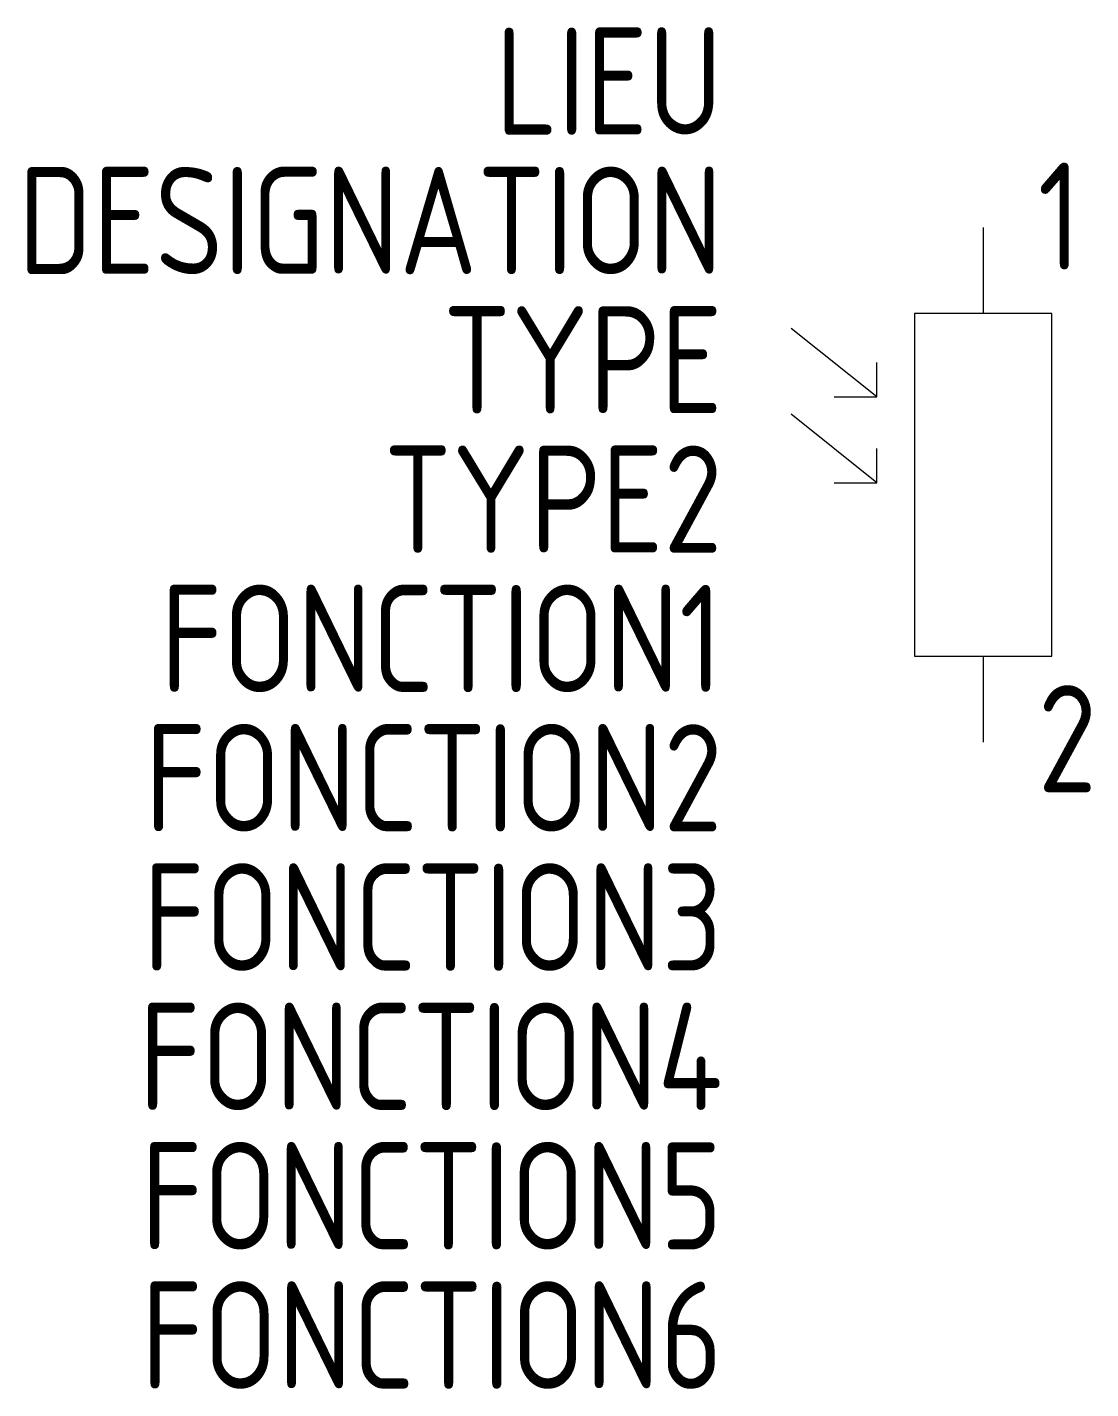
# Model space of a CAD drawing. Extents: x -1606.9 to -1582.1, y -906.7 to -874.9.
import ezdxf
from ezdxf.enums import TextEntityAlignment as Align

# ---------------------------------------------------------------- set-up
doc = ezdxf.new("R2010")
doc.units = 0
for name, color, linetype in [('SYMB_FIL', 3, 'CONTINUOUS'), ('SYMB_FIL_FIN', 1, 'CONTINUOUS'), ('SYMB_TXT_CONTACT', 2, 'CONTINUOUS'), ('SYMB_TXT_NOM', 3, 'CONTINUOUS')]:
    doc.layers.add(name, color=color, linetype=linetype)
doc.styles.add('NET2_5', font='isocp.shx', dxfattribs={"width": 0.9, "height": 2.5})

msp = doc.modelspace()

# ---------------------------------------------------------------- linework, layer by layer
at = {"layer": 'SYMB_FIL'}
for p, q in [((-1584.634, -879.593), (-1584.634, -881.593)), ((-1584.634, -889.593), (-1584.634, -891.593))]:
    msp.add_line(p, q, dxfattribs=at)
msp.add_lwpolyline([(-1586.234, -881.593), (-1586.234, -889.593), (-1583.034, -889.593), (-1583.034, -881.593)], close=True, dxfattribs=at)
at = {"layer": 'SYMB_FIL_FIN'}
for p, q in [((-1587.109, -883.543), (-1589.109, -881.943)), ((-1587.109, -883.543), (-1587.109, -882.743)), ((-1588.109, -883.543), (-1587.109, -883.543)), ((-1587.109, -885.543), (-1589.109, -883.943)), ((-1587.109, -885.543), (-1587.109, -884.743)), ((-1588.109, -885.543), (-1587.109, -885.543))]:
    msp.add_line(p, q, dxfattribs=at)

# ---------------------------------------------------------------- texts
at = {"layer": 'SYMB_TXT_CONTACT', "style": 'NET2_5', "width": 0.9, "flags": 8}
for tag, p, s in [('1', (-1583.359, -880.577), '1'), ('2', (-1583.359, -892.767), '2')]:
    msp.add_attdef(tag, p, s, height=2.5, dxfattribs=at)
at = {"layer": 'SYMB_TXT_NOM', "style": 'NET2_5', "width": 0.9, "flags": 8}
for tag, text, p in [('LIEU', '', (-1590.709, -877.428)), ('DESIGNATION', 'R?', (-1590.709, -880.678)), ('TYPE', '', (-1590.709, -883.928)), ('TYPE2', '', (-1590.709, -887.178)), ('FONCTION1', '', (-1590.709, -890.428)), ('FONCTION2', '', (-1590.709, -893.678)), ('FONCTION3', '', (-1590.709, -896.928)), ('FONCTION4', '', (-1590.709, -900.178)), ('FONCTION5', '', (-1590.709, -903.428)), ('FONCTION6', '', (-1590.709, -906.678))]:
    msp.add_attdef(tag, text=text, height=2.5, dxfattribs=at).set_placement(p, align=Align.RIGHT)

doc.saveas('drawing.dxf')
